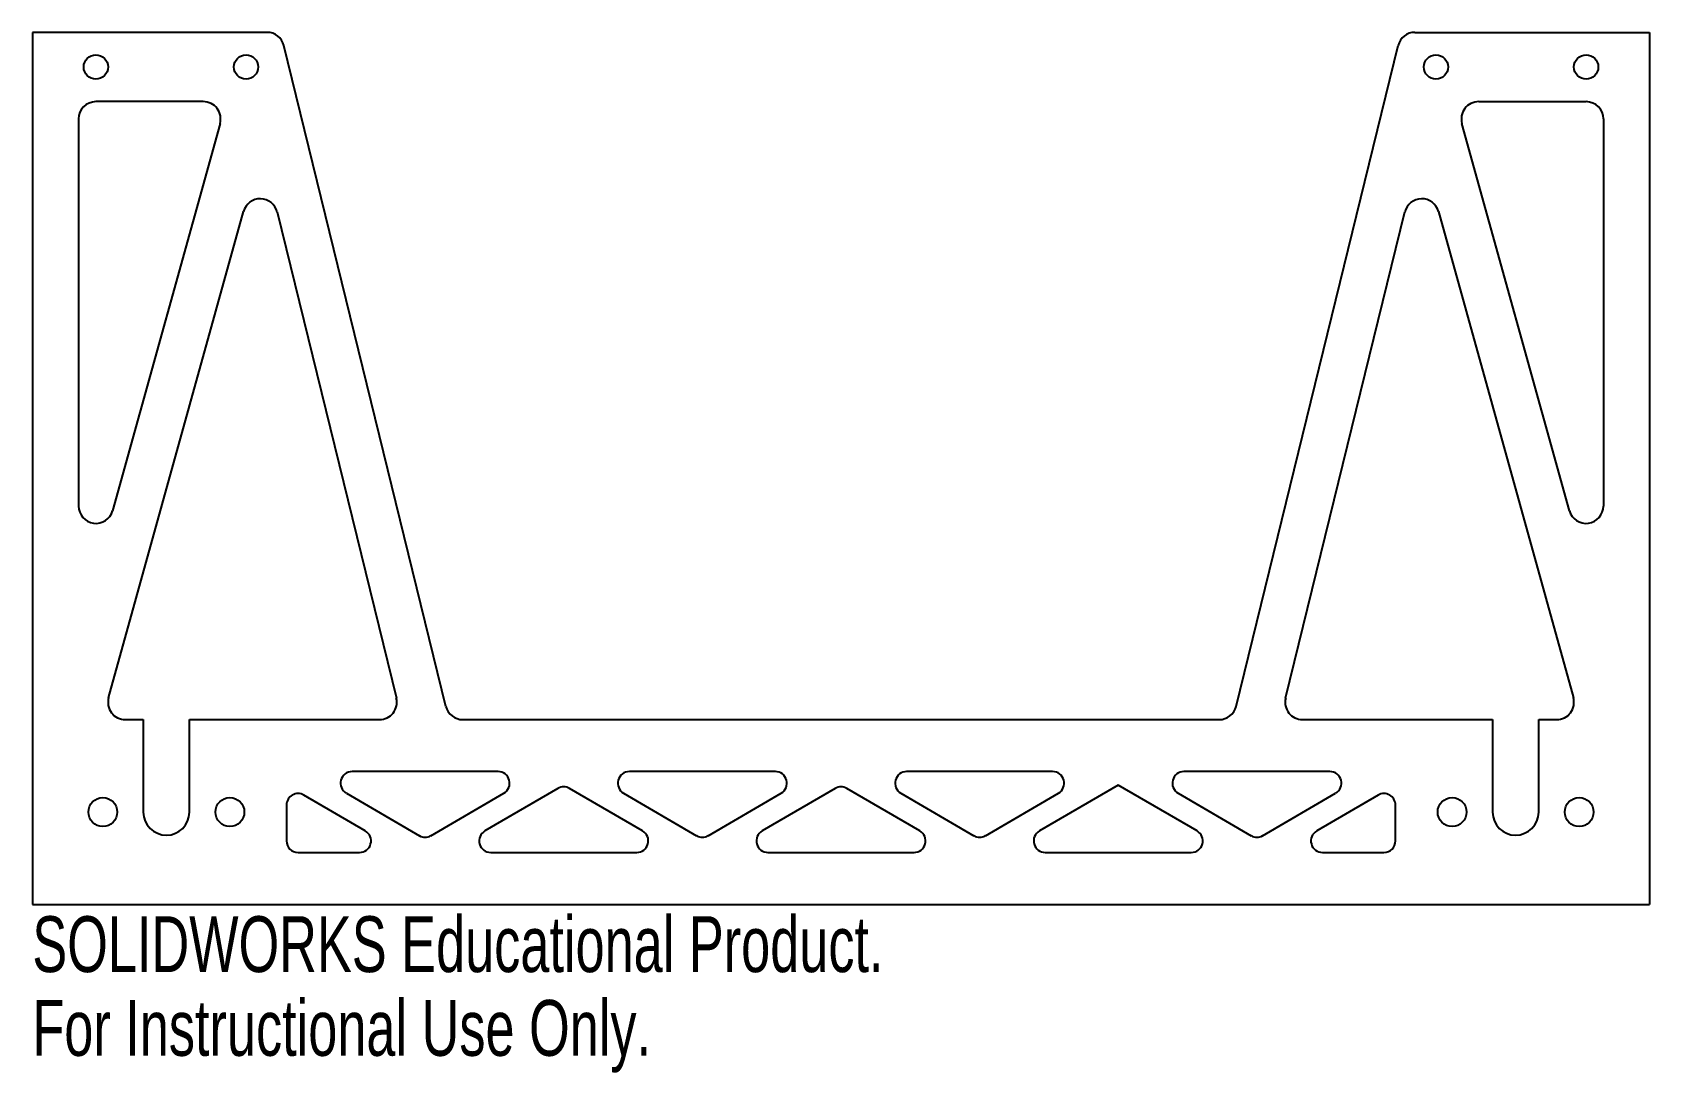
# Model space of a CAD drawing. Header units: millimetres. Extents: x 0 to 140, y -15 to 76.
import ezdxf

# ---------------------------------------------------------------- set-up
doc = ezdxf.new("R2010")
doc.units = ezdxf.units.MM
doc.styles.add('SLDTEXTSTYLE0', font='TXT', dxfattribs={"width": 0.7})

msp = doc.modelspace()

# ---------------------------------------------------------------- linework, layer by layer
at = {"color": 7, "linetype": 'Continuous', "lineweight": 25}
for p, q in [((20.32, 75.5), (0, 75.5)), ((0, 75.5), (0, 0)), ((35.8, 17.14), (21.78, 74.36)), ((104.2, 17.14), (118.22, 74.36)), ((119.68, 75.5), (140, 75.5)), ((140, 75.5), (140, 0)), ((14.8, 69.5), (5.5, 69.5)), ((125.2, 69.5), (134.5, 69.5)), ((4, 68), (4, 34.49)), ((16.25, 67.6), (6.95, 34.09)), ((133.05, 34.09), (123.75, 67.6)), ((136, 68), (136, 34.49)), ((6.6, 17.9), (18.29, 60)), ((21.19, 59.95), (31.51, 17.86)), ((108.49, 17.86), (118.81, 59.95)), ((121.71, 60), (133.4, 17.9)), ((8.05, 16), (9.6, 16)), ((9.6, 16), (9.6, 8)), ((13.6, 16), (30.05, 16)), ((13.6, 8), (13.6, 16)), ((37.26, 16), (102.74, 16)), ((109.95, 16), (126.4, 16)), ((126.4, 16), (126.4, 8)), ((130.4, 16), (131.95, 16)), ((130.4, 8), (130.4, 16)), ((40.32, 11.5), (27.68, 11.5)), ((64.32, 11.5), (51.68, 11.5)), ((88.32, 11.5), (75.68, 11.5)), ((112.32, 11.5), (99.68, 11.5)), ((45.5, 10.05), (39.18, 6.36)), ((52.82, 6.36), (46.5, 10.05)), ((69.5, 10.05), (63.18, 6.36)), ((76.82, 6.36), (70.5, 10.05)), ((94, 10.34), (87.18, 6.36)), ((100.82, 6.36), (94, 10.34)), ((22, 8.6), (22, 5.5)), ((28.82, 6.36), (23.5, 9.47)), ((27.18, 9.64), (33.5, 5.95)), ((34.5, 5.95), (40.82, 9.64)), ((51.18, 9.64), (57.5, 5.95)), ((58.5, 5.95), (64.82, 9.64)), ((75.18, 9.64), (81.5, 5.95)), ((82.5, 5.95), (88.82, 9.64)), ((99.18, 9.64), (105.5, 5.95)), ((106.5, 5.95), (112.82, 9.64)), ((116.5, 9.47), (111.18, 6.36)), ((118, 5.5), (118, 8.6)), ((23, 4.5), (28.32, 4.5)), ((39.68, 4.5), (52.32, 4.5)), ((63.68, 4.5), (76.32, 4.5)), ((87.68, 4.5), (100.32, 4.5)), ((111.68, 4.5), (117, 4.5)), ((0, 0), (140, 0))]:
    msp.add_line(p, q, dxfattribs=at)
for centre, radius in [((5.5, 72.5), 1.05), ((18.5, 72.5), 1.05), ((121.5, 72.5), 1.05), ((134.5, 72.5), 1.05), ((6.1, 8), 1.25), ((17.1, 8), 1.25), ((122.9, 8), 1.25), ((133.9, 8), 1.25)]:
    msp.add_circle(centre, radius, dxfattribs=at)
for centre, radius, start, end in [((20.32, 74), 1.5, 13.7681, 90), ((119.68, 74), 1.5, 90, 166.2319), ((5.5, 68), 1.5, 90, 180), ((14.8, 68), 1.5, 344.4851, 90), ((125.2, 68), 1.5, 90, 195.5149), ((134.5, 68), 1.5, 0, 90), ((19.73, 59.59), 1.5, 13.7681, 164.4851), ((120.27, 59.59), 1.5, 15.5149, 166.2319), ((5.5, 34.49), 1.5, 180, 344.4851), ((134.5, 34.49), 1.5, 195.5149, 0), ((8.05, 17.5), 1.5, 164.4851, 270), ((30.05, 17.5), 1.5, 270, 13.7681), ((37.26, 17.5), 1.5, 193.7681, 270), ((102.74, 17.5), 1.5, 270, 346.2319), ((109.95, 17.5), 1.5, 166.2319, 270), ((131.95, 17.5), 1.5, 270, 15.5149), ((27.68, 10.5), 1, 90, 239.7436), ((40.32, 10.5), 1, 300.2564, 90), ((51.68, 10.5), 1, 90, 239.7436), ((64.32, 10.5), 1, 300.2564, 90), ((75.68, 10.5), 1, 90, 239.7436), ((88.32, 10.5), 1, 300.2564, 90), ((99.68, 10.5), 1, 90, 239.7436), ((112.32, 10.5), 1, 300.2564, 90), ((46, 9.18), 1, 59.7436, 120.2564), ((70, 9.18), 1, 59.7436, 120.2564), ((23, 8.6), 1, 59.7436, 180), ((117, 8.6), 1, 0, 120.2564), ((11.6, 8), 2, 180, 0), ((128.4, 8), 2, 180, 0), ((28.32, 5.5), 1, 270, 59.7436), ((34, 6.82), 1, 239.7436, 300.2564), ((39.68, 5.5), 1, 120.2564, 270), ((52.32, 5.5), 1, 270, 59.7436), ((58, 6.82), 1, 239.7436, 300.2564), ((63.68, 5.5), 1, 120.2564, 270), ((76.32, 5.5), 1, 270, 59.7436), ((82, 6.82), 1, 239.7436, 300.2564), ((87.68, 5.5), 1, 120.2564, 270), ((100.32, 5.5), 1, 270, 59.7436), ((106, 6.82), 1, 239.7436, 300.2564), ((111.68, 5.5), 1, 120.2564, 270), ((23, 5.5), 1, 180, 270), ((117, 5.5), 1, 270, 0)]:
    msp.add_arc(centre, radius, start, end, dxfattribs=at)

# ---------------------------------------------------------------- texts
at = {"color": 7, "linetype": 'Continuous', "char_height": 4.8336, "attachment_point": 1, "style": 'SLDTEXTSTYLE0'}
for s, insert in [('SOLIDWORKS Educational Product.', (0, -1.02)), ('For Instructional Use Only.', (0, -8.27))]:
    msp.add_mtext(s, dxfattribs=dict(at, insert=insert))

doc.saveas('drawing.dxf')
